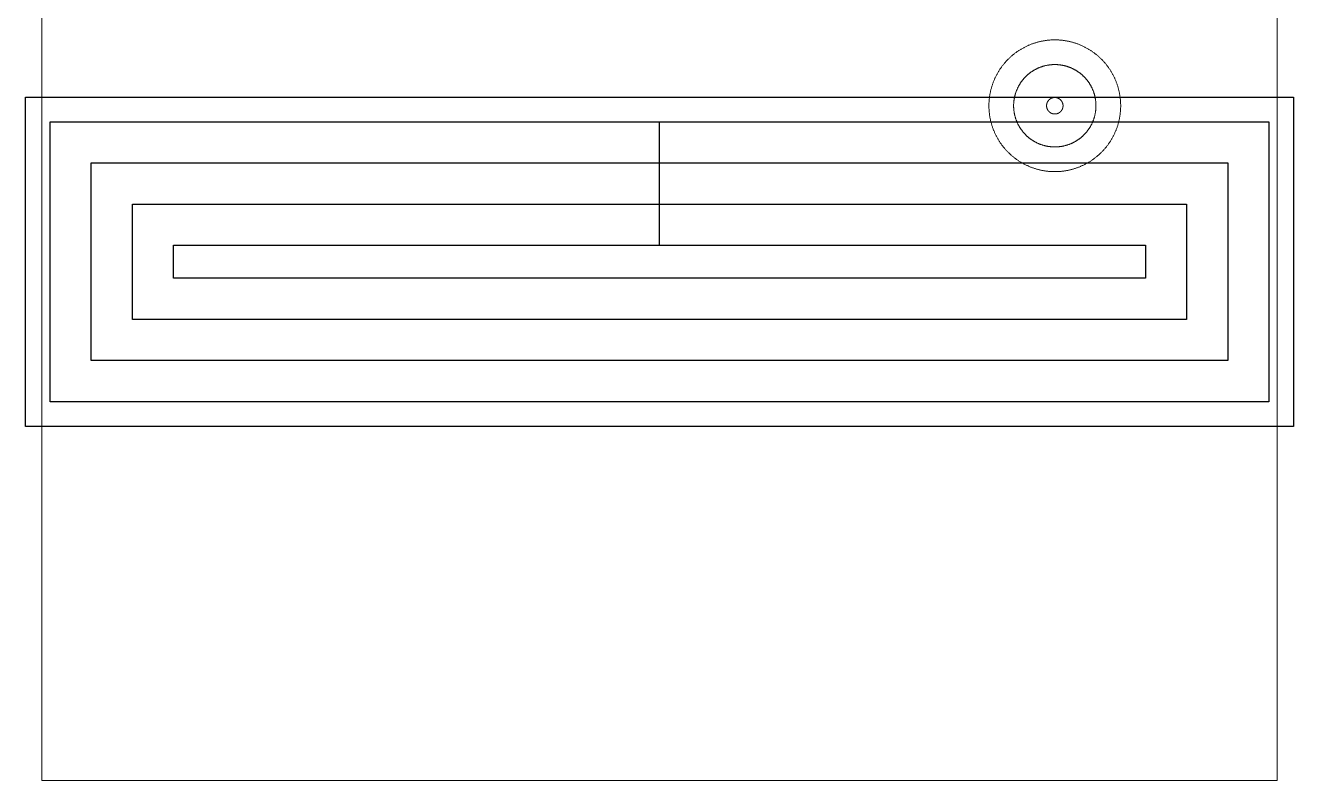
# Model space of a CAD drawing. Header units: millimetres. Extents: x 64 to 413, y 70 to 397.
# Drawn here: x 66.3 to 143.3, y 77.8 to 123.7 of the extents above; entities that cross this region are included whole.
import ezdxf

# ---------------------------------------------------------------- set-up
doc = ezdxf.new("R2010")
doc.units = ezdxf.units.MM
doc.layers.add('BOT_Full_CutOut_90', color=7, linetype='Continuous')
doc.layers.add('TOP_Full_CutOut_90_1', color=7, linetype='Continuous', lineweight=18)
doc.layers.add('TOP_Full_CutOut_90_2', color=7, linetype='Continuous', lineweight=18)

# ---------------------------------------------------------------- blocks, each defined once
blk = doc.blocks.new('Block')
at = {"layer": 'BOT_Full_CutOut_90'}
blk.add_lwpolyline([(104.778869, 249.946576), (134.278869, 249.946576), (134.278869, 247.946576), (75.278869, 247.946576), (75.278869, 249.946576), (104.778869, 249.946576), (104.778869, 252.446576), (136.778869, 252.446576), (136.778869, 245.446576), (72.778869, 245.446576), (72.778869, 252.446576), (104.778869, 252.446576), (104.778869, 254.946576), (139.278869, 254.946576), (139.278869, 242.946576), (70.278869, 242.946576), (70.278869, 254.946576), (104.778869, 254.946576), (104.778869, 257.446576), (141.778869, 257.446576), (141.778869, 240.446576), (67.778869, 240.446576), (67.778869, 257.446576), (104.778869, 257.446576)], dxfattribs=at)

msp = doc.modelspace()

# ---------------------------------------------------------------- linework, layer by layer
at = {"layer": 'BOT_Full_CutOut_90'}
for p, q in [((66.27887, 99.318992), (66.27887, 119.318992)), ((66.27887, 119.318992), (143.27887, 119.318992)), ((143.27887, 119.318992), (143.27887, 99.318992)), ((143.27887, 99.318992), (66.27887, 99.318992))]:
    msp.add_line(p, q, dxfattribs=at)
at = {"layer": 'TOP_Full_CutOut_90_1'}
for points in [[(132.778842, 118.788778), (132.778623, 118.746891), (132.777965, 118.70501), (132.776868, 118.663134), (132.775334, 118.621273), (132.773361, 118.579438), (132.770949, 118.537619), (132.7681, 118.495825), (132.764814, 118.454067), (132.761091, 118.412351), (132.75693, 118.370671), (132.752333, 118.329031), (132.747301, 118.287448), (132.741833, 118.245916), (132.735931, 118.204446), (132.729597, 118.163048), (132.722827, 118.121711), (132.715624, 118.080441), (132.707992, 118.039259), (132.699927, 117.998158), (132.691432, 117.957134), (132.68251, 117.916211), (132.673158, 117.87538), (132.663379, 117.834647), (132.653176, 117.794027), (132.642547, 117.75351), (132.631494, 117.713108), (132.620018, 117.672824), (132.608121, 117.632659), (132.595804, 117.592622), (132.583068, 117.552716), (132.569916, 117.512947), (132.55635, 117.473323), (132.542367, 117.433837), (132.527971, 117.394499), (132.513166, 117.355318), (132.497949, 117.316288), (132.482325, 117.277422), (132.466298, 117.238729), (132.449863, 117.200199), (132.433025, 117.161841), (132.41579, 117.123669), (132.398153, 117.085673), (132.380118, 117.047863), (132.361692, 117.01025), (132.342871, 116.972829), (132.323658, 116.935603), (132.30406, 116.898588), (132.284071, 116.861776), (132.2637, 116.825174), (132.242948, 116.788792), (132.221814, 116.752627), (132.200304, 116.716686), (132.178416, 116.680968), (132.156158, 116.645484), (132.133529, 116.610238), (132.110531, 116.575226), (132.087171, 116.540462), (132.063444, 116.505941), (132.039358, 116.471669), (132.014913, 116.43765), (131.990116, 116.403893), (131.964969, 116.370399), (131.93947, 116.337169), (131.913623, 116.304205), (131.887432, 116.271513), (131.860901, 116.239099), (131.834032, 116.206965), (131.806828, 116.175112), (131.779293, 116.143548), (131.75143, 116.112275), (131.723238, 116.081294), (131.694722, 116.050607), (131.665889, 116.020222), (131.636743, 115.990145), (131.607279, 115.960373), (131.577504, 115.930908), (131.547422, 115.901756), (131.517037, 115.872922), (131.486356, 115.844411), (131.455375, 115.816221), (131.424096, 115.788352), (131.392533, 115.760818), (131.360683, 115.733615), (131.328547, 115.706745), (131.296134, 115.680216), (131.263444, 115.654026), (131.230482, 115.62818), (131.19725, 115.602681), (131.163751, 115.577529), (131.129994, 115.552732), (131.095977, 115.528288), (131.061706, 115.504202), (131.027191, 115.480481), (130.992423, 115.457118), (130.95741, 115.434119), (130.922159, 115.411488), (130.886676, 115.389229), (130.850968, 115.367347), (130.815024, 115.345836), (130.778855, 115.3247), (130.742469, 115.303946), (130.705871, 115.283576), (130.669059, 115.263588), (130.63204, 115.243987), (130.59482, 115.224777), (130.557398, 115.205956), (130.519782, 115.187528), (130.481974, 115.169494), (130.443978, 115.151857), (130.405804, 115.134621), (130.367452, 115.117785), (130.328921, 115.101351), (130.290223, 115.085321), (130.251357, 115.069698), (130.21233, 115.054481), (130.17315, 115.039676), (130.133813, 115.025281), (130.094328, 115.011299), (130.054696, 114.99773), (130.014927, 114.984577), (129.975026, 114.971843), (129.934989, 114.959526), (129.894826, 114.947629), (129.854544, 114.936155), (129.814141, 114.925102), (129.773622, 114.914472), (129.732995, 114.904267), (129.692267, 114.894489), (129.651437, 114.885138), (129.61051, 114.876214), (129.569494, 114.867721), (129.528389, 114.859656), (129.487201, 114.852022), (129.445941, 114.844821), (129.404604, 114.838052), (129.363195, 114.831716), (129.321726, 114.825813), (129.280199, 114.820346), (129.238616, 114.815314), (129.196982, 114.810718), (129.155302, 114.806558), (129.113575, 114.802834), (129.071817, 114.799547), (129.030034, 114.796698), (128.988214, 114.794288), (128.946369, 114.792314), (128.904513, 114.790779), (128.862637, 114.789683), (128.820756, 114.789024), (128.77887, 114.788806), (128.736983, 114.789024), (128.695102, 114.789683), (128.653226, 114.790779), (128.61137, 114.792314), (128.569525, 114.794288), (128.527705, 114.796698), (128.485922, 114.799547), (128.444164, 114.802834), (128.402437, 114.806558), (128.360757, 114.810718), (128.319123, 114.815314), (128.27754, 114.820346), (128.236013, 114.825813), (128.194544, 114.831716), (128.153135, 114.838052), (128.111798, 114.844821), (128.070538, 114.852022), (128.02935, 114.859656), (127.988245, 114.867721), (127.947229, 114.876214), (127.906302, 114.885138), (127.865472, 114.894489), (127.824744, 114.904267), (127.784117, 114.914472), (127.743598, 114.925102), (127.703195, 114.936155), (127.662913, 114.947629), (127.62275, 114.959526), (127.582713, 114.971843), (127.542812, 114.984577), (127.503043, 114.99773), (127.463411, 115.011299), (127.423926, 115.025281), (127.384589, 115.039676), (127.345409, 115.054481), (127.306382, 115.069698), (127.267516, 115.085321), (127.228818, 115.101351), (127.190287, 115.117785), (127.151935, 115.134621), (127.113761, 115.151857), (127.075765, 115.169494), (127.037957, 115.187528), (127.000341, 115.205956), (126.962919, 115.224777), (126.925699, 115.243987), (126.88868, 115.263588), (126.851868, 115.283576), (126.81527, 115.303946), (126.778884, 115.3247), (126.742715, 115.345836), (126.706771, 115.367347), (126.671063, 115.389229), (126.63558, 115.411488), (126.600329, 115.434119), (126.565316, 115.457118), (126.530548, 115.480481), (126.496033, 115.504202), (126.461762, 115.528288), (126.427745, 115.552732), (126.393988, 115.577529), (126.360489, 115.602681), (126.327257, 115.62818), (126.294295, 115.654026), (126.261605, 115.680216), (126.229192, 115.706745), (126.197056, 115.733615), (126.165206, 115.760818), (126.133643, 115.788352), (126.102364, 115.816221), (126.071383, 115.844411), (126.040702, 115.872922), (126.010317, 115.901756), (125.980235, 115.930908), (125.95046, 115.960373), (125.920996, 115.990145), (125.89185, 116.020222), (125.863017, 116.050607), (125.834501, 116.081294), (125.806309, 116.112275), (125.778446, 116.143548), (125.750911, 116.175112), (125.723707, 116.206965), (125.696838, 116.239099), (125.670307, 116.271513), (125.644116, 116.304205), (125.618269, 116.337169), (125.59277, 116.370399), (125.567623, 116.403893), (125.542826, 116.43765), (125.518381, 116.471669), (125.494295, 116.505941), (125.470568, 116.540462), (125.447208, 116.575226), (125.42421, 116.610238), (125.401581, 116.645484), (125.379323, 116.680968), (125.357435, 116.716686), (125.335925, 116.752627), (125.314791, 116.788792), (125.294039, 116.825174), (125.273668, 116.861776), (125.253679, 116.898588), (125.234081, 116.935603), (125.214868, 116.972829), (125.196047, 117.01025), (125.177621, 117.047863), (125.159586, 117.085673), (125.141949, 117.123669), (125.124714, 117.161841), (125.107876, 117.200199), (125.091441, 117.238729), (125.075414, 117.277422), (125.05979, 117.316288), (125.044573, 117.355318), (125.029768, 117.394499), (125.015372, 117.433837), (125.001389, 117.473323), (124.987823, 117.512947), (124.974671, 117.552716), (124.961935, 117.592622), (124.949618, 117.632659), (124.937721, 117.672824), (124.926245, 117.713108), (124.915192, 117.75351), (124.904563, 117.794027), (124.89436, 117.834647), (124.884581, 117.87538), (124.875229, 117.916211), (124.866307, 117.957134), (124.857812, 117.998158), (124.849747, 118.039259), (124.842115, 118.080441), (124.834912, 118.121711), (124.828142, 118.163048), (124.821808, 118.204446), (124.815906, 118.245916), (124.810438, 118.287448), (124.805406, 118.329031), (124.800809, 118.370671), (124.796648, 118.412351), (124.792925, 118.454067), (124.789639, 118.495825), (124.78679, 118.537619), (124.784378, 118.579438), (124.782405, 118.621273), (124.780871, 118.663134), (124.779774, 118.70501), (124.779116, 118.746891), (124.778897, 118.788778), (124.779116, 118.830665), (124.779774, 118.872545), (124.780871, 118.914422), (124.782405, 118.956283), (124.784378, 118.998118), (124.78679, 119.039937), (124.789639, 119.08173), (124.792925, 119.123488), (124.796649, 119.165205), (124.800809, 119.206886), (124.805406, 119.248525), (124.810438, 119.290108), (124.815906, 119.33164), (124.821808, 119.37311), (124.828142, 119.414508), (124.834912, 119.455845), (124.842115, 119.497115), (124.849747, 119.538297), (124.857812, 119.579398), (124.866307, 119.620422), (124.875229, 119.661345), (124.884581, 119.702176), (124.89436, 119.742909), (124.904563, 119.783529), (124.915192, 119.824046), (124.926245, 119.864448), (124.937721, 119.904732), (124.949618, 119.944897), (124.961935, 119.984934), (124.974671, 120.02484), (124.987823, 120.064609), (125.001389, 120.104233), (125.015372, 120.143719), (125.029768, 120.183057), (125.044573, 120.222238), (125.05979, 120.261268), (125.075414, 120.300134), (125.091441, 120.338827), (125.107875, 120.377355), (125.124714, 120.415714), (125.14195, 120.453889), (125.159586, 120.491883), (125.177621, 120.529693), (125.196047, 120.567306), (125.214867, 120.604725), (125.234081, 120.641952), (125.253679, 120.678968), (125.273668, 120.715779), (125.29404, 120.752384), (125.314791, 120.788764), (125.335925, 120.824929), (125.357435, 120.86087), (125.379322, 120.896586), (125.401581, 120.932071), (125.42421, 120.967318), (125.447206, 121.002327), (125.47057, 121.037096), (125.494296, 121.071618), (125.518379, 121.105885), (125.542826, 121.139905), (125.567623, 121.173663), (125.59277, 121.207156), (125.618271, 121.24039), (125.644116, 121.273351), (125.670307, 121.306043), (125.696838, 121.338457), (125.723707, 121.370591), (125.750911, 121.402444), (125.778446, 121.434008), (125.806309, 121.465281), (125.834501, 121.496262), (125.863017, 121.526949), (125.891847, 121.557331), (125.920996, 121.58741), (125.950462, 121.617186), (125.980235, 121.646648), (126.010317, 121.6758), (126.040702, 121.704634), (126.071383, 121.733145), (126.102364, 121.761335), (126.133643, 121.789204), (126.165206, 121.816738), (126.197056, 121.843941), (126.229192, 121.870811), (126.261605, 121.89734), (126.294295, 121.92353), (126.327257, 121.949376), (126.360489, 121.974875), (126.393988, 122.000027), (126.427745, 122.024824), (126.461759, 122.049265), (126.496029, 122.073351), (126.530551, 122.097077), (126.56532, 122.120441), (126.600329, 122.143437), (126.635576, 122.166066), (126.671059, 122.188324), (126.706775, 122.210211), (126.742719, 122.231722), (126.778884, 122.252856), (126.81527, 122.27361), (126.851868, 122.29398), (126.88868, 122.313968), (126.925699, 122.333569), (126.962919, 122.352779), (127.000341, 122.3716), (127.037957, 122.390028), (127.075765, 122.408062), (127.113761, 122.425699), (127.151935, 122.442935), (127.190287, 122.459771), (127.228814, 122.476204), (127.267516, 122.492234), (127.306386, 122.50786), (127.345404, 122.523073), (127.384589, 122.537879), (127.423931, 122.552276), (127.463411, 122.566257), (127.503043, 122.579826), (127.542812, 122.592979), (127.582713, 122.605713), (127.62275, 122.61803), (127.662913, 122.629927), (127.703195, 122.641401), (127.743598, 122.652454), (127.784117, 122.663084), (127.824744, 122.673289), (127.865472, 122.683067), (127.906302, 122.692418), (127.947229, 122.701342), (127.988245, 122.709835), (128.02935, 122.7179), (128.070538, 122.725534), (128.111798, 122.732735), (128.153135, 122.739504), (128.194544, 122.74584), (128.236013, 122.751743), (128.27754, 122.75721), (128.319123, 122.762242), (128.360757, 122.766838), (128.402437, 122.770998), (128.444159, 122.774722), (128.485922, 122.778008), (128.52771, 122.780858), (128.569525, 122.783268), (128.61137, 122.785242), (128.653226, 122.786777), (128.695096, 122.787873), (128.736983, 122.788531), (128.77887, 122.78875), (128.820756, 122.788531), (128.862643, 122.787873), (128.904513, 122.786777), (128.946369, 122.785242), (128.988214, 122.783268), (129.030029, 122.780858), (129.071817, 122.778008), (129.11358, 122.774722), (129.155302, 122.770998), (129.196982, 122.766838), (129.238616, 122.762242), (129.280199, 122.75721), (129.321726, 122.751743), (129.363195, 122.74584), (129.404604, 122.739504), (129.445941, 122.732735), (129.487201, 122.725534), (129.528389, 122.7179), (129.569494, 122.709835), (129.61051, 122.701342), (129.651437, 122.692418), (129.692267, 122.683067), (129.732995, 122.673289), (129.773622, 122.663084), (129.814141, 122.652454), (129.854544, 122.641401), (129.894826, 122.629927), (129.934989, 122.61803), (129.975026, 122.605713), (130.014927, 122.592979), (130.054696, 122.579826), (130.094328, 122.566257), (130.133808, 122.552276), (130.17315, 122.537879), (130.212335, 122.523073), (130.251353, 122.50786), (130.290223, 122.492234), (130.328925, 122.476204), (130.367452, 122.459771), (130.405804, 122.442935), (130.443978, 122.425699), (130.481974, 122.408062), (130.519782, 122.390028), (130.557398, 122.3716), (130.59482, 122.352779), (130.63204, 122.333569), (130.669059, 122.313968), (130.705871, 122.29398), (130.742469, 122.27361), (130.778855, 122.252856), (130.81502, 122.231722), (130.850964, 122.210211), (130.88668, 122.188324), (130.922163, 122.166066), (130.95741, 122.143437), (130.992419, 122.120441), (131.027188, 122.097077), (131.06171, 122.073351), (131.09598, 122.049265), (131.129994, 122.024824), (131.163751, 122.000027), (131.19725, 121.974875), (131.230482, 121.949376), (131.263444, 121.92353), (131.296134, 121.89734), (131.328547, 121.870811), (131.360683, 121.843941), (131.392533, 121.816738), (131.424096, 121.789204), (131.455375, 121.761335), (131.486356, 121.733145), (131.517037, 121.704634), (131.547422, 121.6758), (131.577504, 121.646648), (131.607277, 121.617186), (131.636743, 121.58741), (131.665892, 121.557331), (131.694722, 121.526949), (131.723238, 121.496262), (131.75143, 121.465281), (131.779293, 121.434008), (131.806828, 121.402444), (131.834032, 121.370591), (131.860901, 121.338457), (131.887432, 121.306043), (131.913623, 121.273351), (131.939468, 121.24039), (131.964969, 121.207156), (131.990116, 121.173663), (132.014913, 121.139905), (132.03936, 121.105885), (132.063443, 121.071618), (132.087169, 121.037096), (132.110533, 121.002327), (132.133529, 120.967318), (132.156158, 120.932071), (132.178417, 120.896586), (132.200304, 120.86087), (132.221814, 120.824929), (132.242948, 120.788764), (132.263699, 120.752384), (132.284071, 120.715779), (132.30406, 120.678968), (132.323658, 120.641952), (132.342872, 120.604725), (132.361692, 120.567306), (132.380118, 120.529693), (132.398153, 120.491883), (132.415789, 120.453889), (132.433025, 120.415714), (132.449864, 120.377355), (132.466298, 120.338827), (132.482325, 120.300134), (132.497949, 120.261268), (132.513166, 120.222238), (132.527971, 120.183057), (132.542367, 120.143719), (132.55635, 120.104233), (132.569916, 120.064609), (132.583068, 120.02484), (132.595804, 119.984934), (132.608121, 119.944897), (132.620018, 119.904732), (132.631494, 119.864448), (132.642547, 119.824046), (132.653176, 119.783529), (132.663379, 119.742909), (132.673158, 119.702176), (132.68251, 119.661345), (132.691432, 119.620422), (132.699927, 119.579398), (132.707992, 119.538297), (132.715624, 119.497115), (132.722827, 119.455845), (132.729597, 119.414508), (132.735931, 119.37311), (132.741833, 119.33164), (132.747301, 119.290108), (132.752333, 119.248525), (132.75693, 119.206886), (132.76109, 119.165205), (132.764814, 119.123488), (132.7681, 119.08173), (132.770949, 119.039937), (132.773361, 118.998118), (132.775334, 118.956283), (132.776868, 118.914422), (132.777965, 118.872545), (132.778623, 118.830665), (132.778842, 118.788778)], [(131.278821, 118.788778), (131.278684, 118.762599), (131.278273, 118.736423), (131.277588, 118.710253), (131.276628, 118.684091), (131.275395, 118.657941), (131.273888, 118.631805), (131.272108, 118.605686), (131.270054, 118.579587), (131.267726, 118.553512), (131.265126, 118.527462), (131.262254, 118.501441), (131.259109, 118.475451), (131.255691, 118.449496), (131.252003, 118.423577), (131.248043, 118.397699), (131.243812, 118.371864), (131.239311, 118.346075), (131.23454, 118.320334), (131.2295, 118.294644), (131.224191, 118.269009), (131.218614, 118.24343), (131.21277, 118.217912), (131.206658, 118.192456), (131.200281, 118.167065), (131.193638, 118.141743), (131.18673, 118.116491), (131.179557, 118.091314), (131.172122, 118.066212), (131.164424, 118.04119), (131.156465, 118.01625), (131.148245, 117.991395), (131.139765, 117.966627), (131.131026, 117.941949), (131.122029, 117.917365), (131.112776, 117.892875), (131.103266, 117.868484), (131.093501, 117.844194), (131.083483, 117.820008), (131.073212, 117.795927), (131.062689, 117.771956), (131.051916, 117.748096), (131.040894, 117.72435), (131.029623, 117.700721), (131.018106, 117.677211), (131.006343, 117.653824), (130.994336, 117.63056), (130.982086, 117.607424), (130.969594, 117.584417), (130.956862, 117.561542), (130.943891, 117.538802), (130.930683, 117.516199), (130.917239, 117.493735), (130.90356, 117.471414), (130.889649, 117.449237), (130.875506, 117.427207), (130.861133, 117.405326), (130.846531, 117.383597), (130.831703, 117.362021), (130.81665, 117.340603), (130.801373, 117.319343), (130.785875, 117.298244), (130.770156, 117.277309), (130.754219, 117.25654), (130.738065, 117.235938), (130.721697, 117.215507), (130.705116, 117.195249), (130.688323, 117.175165), (130.671321, 117.155258), (130.654111, 117.13553), (130.636696, 117.115984), (130.619077, 117.096621), (130.601256, 117.077443), (130.583235, 117.058453), (130.565017, 117.039653), (130.546602, 117.021045), (130.527994, 117.002631), (130.509194, 116.984412), (130.490204, 116.966391), (130.471027, 116.948571), (130.451664, 116.930952), (130.432117, 116.913536), (130.41239, 116.896327), (130.392483, 116.879325), (130.372399, 116.862532), (130.35214, 116.84595), (130.331709, 116.829582), (130.311108, 116.813428), (130.290338, 116.797491), (130.269403, 116.781773), (130.248304, 116.766274), (130.227045, 116.750998), (130.205626, 116.735944), (130.184051, 116.721116), (130.162322, 116.706515), (130.140441, 116.692142), (130.118411, 116.677999), (130.096234, 116.664087), (130.073912, 116.650408), (130.051449, 116.636964), (130.028845, 116.623756), (130.006105, 116.610785), (129.98323, 116.598053), (129.960224, 116.585562), (129.937087, 116.573312), (129.913824, 116.561305), (129.890436, 116.549542), (129.866926, 116.538024), (129.843297, 116.526754), (129.819551, 116.515731), (129.795692, 116.504958), (129.77172, 116.494436), (129.74764, 116.484164), (129.723453, 116.474146), (129.699163, 116.464381), (129.674772, 116.454872), (129.650283, 116.445618), (129.625698, 116.436621), (129.60102, 116.427882), (129.576252, 116.419403), (129.551397, 116.411182), (129.526457, 116.403223), (129.501435, 116.395525), (129.476334, 116.38809), (129.451156, 116.380918), (129.425905, 116.37401), (129.400582, 116.367367), (129.375192, 116.360989), (129.349736, 116.354878), (129.324217, 116.349033), (129.298639, 116.343456), (129.273003, 116.338147), (129.247314, 116.333107), (129.221573, 116.328336), (129.195783, 116.323835), (129.169948, 116.319605), (129.14407, 116.315645), (129.118152, 116.311956), (129.092197, 116.308539), (129.066207, 116.305394), (129.040186, 116.302521), (129.014136, 116.299921), (128.98806, 116.297594), (128.961961, 116.29554), (128.935843, 116.293759), (128.909707, 116.292252), (128.883557, 116.291019), (128.857395, 116.29006), (128.831225, 116.289374), (128.805048, 116.288963), (128.77887, 116.288826), (128.752691, 116.288963), (128.726514, 116.289374), (128.700344, 116.29006), (128.674182, 116.291019), (128.648032, 116.292252), (128.621896, 116.293759), (128.595778, 116.29554), (128.569679, 116.297594), (128.543603, 116.299921), (128.517553, 116.302521), (128.491532, 116.305394), (128.465542, 116.308539), (128.439587, 116.311956), (128.413669, 116.315645), (128.387791, 116.319605), (128.361956, 116.323835), (128.336166, 116.328336), (128.310425, 116.333107), (128.284736, 116.338147), (128.2591, 116.343456), (128.233522, 116.349033), (128.208003, 116.354878), (128.182547, 116.360989), (128.157157, 116.367367), (128.131834, 116.37401), (128.106583, 116.380918), (128.081405, 116.38809), (128.056304, 116.395525), (128.031282, 116.403223), (128.006342, 116.411182), (127.981487, 116.419403), (127.956719, 116.427882), (127.932041, 116.436621), (127.907456, 116.445618), (127.882967, 116.454872), (127.858576, 116.464381), (127.834286, 116.474146), (127.810099, 116.484164), (127.786019, 116.494436), (127.762047, 116.504958), (127.738188, 116.515731), (127.714442, 116.526754), (127.690813, 116.538024), (127.667303, 116.549542), (127.643915, 116.561305), (127.620652, 116.573312), (127.597515, 116.585562), (127.574509, 116.598053), (127.551634, 116.610785), (127.528894, 116.623756), (127.50629, 116.636964), (127.483827, 116.650408), (127.461505, 116.664087), (127.439328, 116.677999), (127.417298, 116.692142), (127.395417, 116.706515), (127.373688, 116.721116), (127.352113, 116.735944), (127.330694, 116.750998), (127.309435, 116.766274), (127.288336, 116.781773), (127.267401, 116.797491), (127.246631, 116.813428), (127.22603, 116.829582), (127.205599, 116.84595), (127.18534, 116.862532), (127.165256, 116.879325), (127.145349, 116.896327), (127.125622, 116.913536), (127.106075, 116.930952), (127.086712, 116.948571), (127.067535, 116.966391), (127.048545, 116.984412), (127.029745, 117.002631), (127.011137, 117.021045), (126.992722, 117.039653), (126.974504, 117.058453), (126.956483, 117.077443), (126.938662, 117.096621), (126.921043, 117.115984), (126.903628, 117.13553), (126.886418, 117.155258), (126.869416, 117.175165), (126.852623, 117.195249), (126.836042, 117.215507), (126.819674, 117.235938), (126.80352, 117.25654), (126.787583, 117.277309), (126.771864, 117.298244), (126.756366, 117.319343), (126.741089, 117.340603), (126.726036, 117.362021), (126.711208, 117.383597), (126.696606, 117.405326), (126.682233, 117.427207), (126.66809, 117.449237), (126.654179, 117.471414), (126.6405, 117.493735), (126.627056, 117.516199), (126.613848, 117.538802), (126.600877, 117.561542), (126.588145, 117.584417), (126.575653, 117.607424), (126.563403, 117.63056), (126.551396, 117.653824), (126.539633, 117.677211), (126.528116, 117.700721), (126.516845, 117.72435), (126.505823, 117.748096), (126.49505, 117.771956), (126.484527, 117.795927), (126.474256, 117.820008), (126.464238, 117.844194), (126.454473, 117.868484), (126.444963, 117.892875), (126.43571, 117.917365), (126.426713, 117.941949), (126.417974, 117.966627), (126.409494, 117.991395), (126.401274, 118.01625), (126.393315, 118.04119), (126.385617, 118.066212), (126.378182, 118.091314), (126.371009, 118.116491), (126.364101, 118.141743), (126.357458, 118.167065), (126.351081, 118.192456), (126.344969, 118.217912), (126.339125, 118.24343), (126.333548, 118.269009), (126.328239, 118.294644), (126.323199, 118.320334), (126.318428, 118.346075), (126.313927, 118.371864), (126.309696, 118.397699), (126.305736, 118.423577), (126.302048, 118.449496), (126.29863, 118.475451), (126.295485, 118.501441), (126.292613, 118.527462), (126.290013, 118.553512), (126.287685, 118.579587), (126.285631, 118.605686), (126.283851, 118.631805), (126.282344, 118.657941), (126.281111, 118.684091), (126.280151, 118.710253), (126.279466, 118.736423), (126.279055, 118.762599), (126.278918, 118.788778), (126.279055, 118.814957), (126.279466, 118.841133), (126.280151, 118.867303), (126.281111, 118.893465), (126.282344, 118.919615), (126.283851, 118.945751), (126.285631, 118.97187), (126.287685, 118.997969), (126.290013, 119.024044), (126.292613, 119.050094), (126.295485, 119.076115), (126.29863, 119.102105), (126.302048, 119.12806), (126.305736, 119.153978), (126.309696, 119.179857), (126.313927, 119.205692), (126.318428, 119.231481), (126.323199, 119.257222), (126.328239, 119.282912), (126.333548, 119.308547), (126.339125, 119.334126), (126.344969, 119.359644), (126.351081, 119.3851), (126.357458, 119.410491), (126.364101, 119.435813), (126.371009, 119.461065), (126.378182, 119.486242), (126.385617, 119.511344), (126.393315, 119.536366), (126.401274, 119.561306), (126.409494, 119.586161), (126.417974, 119.610929), (126.426713, 119.635606), (126.43571, 119.660191), (126.444963, 119.684681), (126.454473, 119.709072), (126.464238, 119.733362), (126.474256, 119.757548), (126.484527, 119.781629), (126.49505, 119.8056), (126.505823, 119.82946), (126.516845, 119.853206), (126.528116, 119.876835), (126.539633, 119.900344), (126.551396, 119.923732), (126.563403, 119.946996), (126.575653, 119.970132), (126.588145, 119.993139), (126.600877, 120.016014), (126.613848, 120.038754), (126.627056, 120.061357), (126.6405, 120.083821), (126.654179, 120.106142), (126.66809, 120.128319), (126.682233, 120.150349), (126.696606, 120.17223), (126.711208, 120.193959), (126.726036, 120.215534), (126.741089, 120.236953), (126.756366, 120.258213), (126.771864, 120.279311), (126.787583, 120.300247), (126.80352, 120.321016), (126.819674, 120.341617), (126.836042, 120.362049), (126.852623, 120.382307), (126.869416, 120.402391), (126.886418, 120.422298), (126.903628, 120.442026), (126.921043, 120.461572), (126.938662, 120.480935), (126.956483, 120.500113), (126.974504, 120.519103), (126.992722, 120.537903), (127.011137, 120.556511), (127.029745, 120.574925), (127.048545, 120.593144), (127.067535, 120.611164), (127.086712, 120.628985), (127.106075, 120.646604), (127.125622, 120.664019), (127.145349, 120.681229), (127.165256, 120.698231), (127.18534, 120.715024), (127.205599, 120.731605), (127.22603, 120.747974), (127.246631, 120.764127), (127.267401, 120.780064), (127.288336, 120.795783), (127.309435, 120.811281), (127.330694, 120.826558), (127.352113, 120.841611), (127.373688, 120.85644), (127.395417, 120.871041), (127.417298, 120.885414), (127.439328, 120.899557), (127.461505, 120.913469), (127.483827, 120.927147), (127.50629, 120.940592), (127.528894, 120.9538), (127.551634, 120.966771), (127.574509, 120.979502), (127.597515, 120.991994), (127.620652, 121.004244), (127.643915, 121.016251), (127.667303, 121.028014), (127.690813, 121.039532), (127.714442, 121.050802), (127.738188, 121.061824), (127.762047, 121.072598), (127.786019, 121.08312), (127.810099, 121.093391), (127.834286, 121.10341), (127.858576, 121.113174), (127.882967, 121.122684), (127.907456, 121.131938), (127.932041, 121.140935), (127.956719, 121.149673), (127.981487, 121.158153), (128.006342, 121.166373), (128.031282, 121.174333), (128.056304, 121.182031), (128.081405, 121.189466), (128.106583, 121.196638), (128.131834, 121.203546), (128.157157, 121.210189), (128.182547, 121.216567), (128.208003, 121.222678), (128.233522, 121.228523), (128.2591, 121.2341), (128.284736, 121.239409), (128.310425, 121.244449), (128.336166, 121.24922), (128.361956, 121.253721), (128.387791, 121.257951), (128.413669, 121.261911), (128.439587, 121.2656), (128.465542, 121.269017), (128.491532, 121.272162), (128.517553, 121.275035), (128.543603, 121.277635), (128.569679, 121.279962), (128.595778, 121.282016), (128.621896, 121.283797), (128.648032, 121.285304), (128.674182, 121.286537), (128.700344, 121.287496), (128.726514, 121.288182), (128.752691, 121.288593), (128.77887, 121.28873), (128.805048, 121.288593), (128.831225, 121.288182), (128.857395, 121.287496), (128.883557, 121.286537), (128.909707, 121.285304), (128.935843, 121.283797), (128.961961, 121.282016), (128.98806, 121.279962), (129.014136, 121.277635), (129.040186, 121.275035), (129.066207, 121.272162), (129.092197, 121.269017), (129.118152, 121.2656), (129.14407, 121.261911), (129.169948, 121.257951), (129.195783, 121.253721), (129.221573, 121.24922), (129.247314, 121.244449), (129.273003, 121.239409), (129.298639, 121.2341), (129.324217, 121.228523), (129.349736, 121.222678), (129.375192, 121.216567), (129.400582, 121.210189), (129.425905, 121.203546), (129.451156, 121.196638), (129.476334, 121.189466), (129.501435, 121.182031), (129.526457, 121.174333), (129.551397, 121.166373), (129.576252, 121.158153), (129.60102, 121.149673), (129.625698, 121.140935), (129.650283, 121.131938), (129.674772, 121.122684), (129.699163, 121.113174), (129.723453, 121.10341), (129.74764, 121.093391), (129.77172, 121.08312), (129.795692, 121.072598), (129.819551, 121.061824), (129.843297, 121.050802), (129.866926, 121.039532), (129.890436, 121.028014), (129.913824, 121.016251), (129.937087, 121.004244), (129.960224, 120.991994), (129.98323, 120.979502), (130.006105, 120.966771), (130.028845, 120.9538), (130.051449, 120.940592), (130.073912, 120.927147), (130.096234, 120.913469), (130.118411, 120.899557), (130.140441, 120.885414), (130.162322, 120.871041), (130.184051, 120.85644), (130.205626, 120.841611), (130.227045, 120.826558), (130.248304, 120.811281), (130.269403, 120.795783), (130.290338, 120.780064), (130.311108, 120.764127), (130.331709, 120.747974), (130.35214, 120.731605), (130.372399, 120.715024), (130.392483, 120.698231), (130.41239, 120.681229), (130.432117, 120.664019), (130.451664, 120.646604), (130.471027, 120.628985), (130.490204, 120.611164), (130.509194, 120.593144), (130.527994, 120.574925), (130.546602, 120.556511), (130.565017, 120.537903), (130.583235, 120.519103), (130.601256, 120.500113), (130.619077, 120.480935), (130.636696, 120.461572), (130.654111, 120.442026), (130.671321, 120.422298), (130.688323, 120.402391), (130.705116, 120.382307), (130.721697, 120.362049), (130.738065, 120.341617), (130.754219, 120.321016), (130.770156, 120.300247), (130.785875, 120.279311), (130.801373, 120.258213), (130.81665, 120.236953), (130.831703, 120.215534), (130.846531, 120.193959), (130.861133, 120.17223), (130.875506, 120.150349), (130.889649, 120.128319), (130.90356, 120.106142), (130.917239, 120.083821), (130.930683, 120.061357), (130.943891, 120.038754), (130.956862, 120.016014), (130.969594, 119.993139), (130.982086, 119.970132), (130.994336, 119.946996), (131.006343, 119.923732), (131.018106, 119.900344), (131.029623, 119.876835), (131.040894, 119.853206), (131.051916, 119.82946), (131.062689, 119.8056), (131.073212, 119.781629), (131.083483, 119.757548), (131.093501, 119.733362), (131.103266, 119.709072), (131.112776, 119.684681), (131.122029, 119.660191), (131.131026, 119.635606), (131.139765, 119.610929), (131.148245, 119.586161), (131.156465, 119.561306), (131.164424, 119.536366), (131.172122, 119.511344), (131.179557, 119.486242), (131.18673, 119.461065), (131.193638, 119.435813), (131.200281, 119.410491), (131.206658, 119.3851), (131.21277, 119.359644), (131.218614, 119.334126), (131.224191, 119.308547), (131.2295, 119.282912), (131.23454, 119.257222), (131.239311, 119.231481), (131.243812, 119.205692), (131.248043, 119.179857), (131.252003, 119.153978), (131.255691, 119.12806), (131.259109, 119.102105), (131.262254, 119.076115), (131.265126, 119.050094), (131.267726, 119.024044), (131.270054, 118.997969), (131.272108, 118.97187), (131.273888, 118.945751), (131.275395, 118.919615), (131.276628, 118.893465), (131.277588, 118.867303), (131.278273, 118.841133), (131.278684, 118.814957), (131.278821, 118.788778)], [(129.278794, 118.788778), (129.278767, 118.783543), (129.278684, 118.778308), (129.278547, 118.773075), (129.278355, 118.767843), (129.278109, 118.762614), (129.277807, 118.757387), (129.277451, 118.752164), (129.277041, 118.746945), (129.276575, 118.741731), (129.276055, 118.736522), (129.275481, 118.731318), (129.274852, 118.726121), (129.274169, 118.72093), (129.273431, 118.715747), (129.272639, 118.710573), (129.271793, 118.705406), (129.270893, 118.700249), (129.269939, 118.695101), (129.268931, 118.689964), (129.267869, 118.684838), (129.266754, 118.679723), (129.265585, 118.67462), (129.264363, 118.669529), (129.263088, 118.664452), (129.261759, 118.659388), (129.260378, 118.654338), (129.258944, 118.649303), (129.257457, 118.644284), (129.255918, 118.63928), (129.254326, 118.634293), (129.252682, 118.629322), (129.250986, 118.624369), (129.249239, 118.619435), (129.24744, 118.614518), (129.245589, 118.609621), (129.243688, 118.604743), (129.241735, 118.599886), (129.239731, 118.595049), (129.237677, 118.590234), (129.235573, 118.58544), (129.233419, 118.580669), (129.231215, 118.57592), (129.228961, 118.571195), (129.226658, 118.566494), (129.224305, 118.561817), (129.221904, 118.557165), (129.219455, 118.552538), (129.216957, 118.547937), (129.214411, 118.543363), (129.211817, 118.538816), (129.209175, 118.534296), (129.206487, 118.529804), (129.203752, 118.52534), (129.20097, 118.520905), (129.198141, 118.5165), (129.195267, 118.512124), (129.192347, 118.507779), (129.189382, 118.503464), (129.186372, 118.499181), (129.183317, 118.49493), (129.180218, 118.490711), (129.177074, 118.486524), (129.173887, 118.482371), (129.170657, 118.478251), (129.167384, 118.474165), (129.164068, 118.470114), (129.16071, 118.466098), (129.15731, 118.462117), (129.153868, 118.458172), (129.150386, 118.454263), (129.146862, 118.450391), (129.143299, 118.446556), (129.139695, 118.442759), (129.136052, 118.438999), (129.132369, 118.435278), (129.128648, 118.431596), (129.124889, 118.427952), (129.121091, 118.424349), (129.117256, 118.420785), (129.113384, 118.417262), (129.109475, 118.413779), (129.10553, 118.410338), (129.10155, 118.406938), (129.097533, 118.40358), (129.093482, 118.400264), (129.089396, 118.39699), (129.085277, 118.39376), (129.081123, 118.390573), (129.076937, 118.38743), (129.072718, 118.384331), (129.068466, 118.381276), (129.064183, 118.378265), (129.059869, 118.3753), (129.055523, 118.37238), (129.051148, 118.369506), (129.046742, 118.366678), (129.042308, 118.363896), (129.037844, 118.36116), (129.033352, 118.358472), (129.028832, 118.355831), (129.024284, 118.353237), (129.01971, 118.350691), (129.015109, 118.348193), (129.010483, 118.345743), (129.00583, 118.343342), (129.001153, 118.34099), (128.996452, 118.338687), (128.991727, 118.336433), (128.986978, 118.334229), (128.982207, 118.332074), (128.977413, 118.32997), (128.972598, 118.327916), (128.967761, 118.325913), (128.962904, 118.32396), (128.958026, 118.322058), (128.953129, 118.320208), (128.948213, 118.318409), (128.943278, 118.316661), (128.938325, 118.314965), (128.933355, 118.313322), (128.928367, 118.31173), (128.923364, 118.310191), (128.918344, 118.308704), (128.913309, 118.307269), (128.908259, 118.305888), (128.903196, 118.30456), (128.898118, 118.303284), (128.893028, 118.302062), (128.887925, 118.300893), (128.88281, 118.299778), (128.877683, 118.298716), (128.872546, 118.297709), (128.867398, 118.296754), (128.862241, 118.295854), (128.857075, 118.295008), (128.8519, 118.294216), (128.846717, 118.293479), (128.841527, 118.292796), (128.836329, 118.292167), (128.831126, 118.291592), (128.825917, 118.291072), (128.820702, 118.290607), (128.815483, 118.290196), (128.81026, 118.28984), (128.805034, 118.289539), (128.799804, 118.289292), (128.794573, 118.2891), (128.789339, 118.288963), (128.784105, 118.288881), (128.77887, 118.288853), (128.773634, 118.288881), (128.7684, 118.288963), (128.763166, 118.2891), (128.757935, 118.289292), (128.752705, 118.289539), (128.747479, 118.28984), (128.742256, 118.290196), (128.737037, 118.290607), (128.731822, 118.291072), (128.726613, 118.291592), (128.72141, 118.292167), (128.716212, 118.292796), (128.711022, 118.293479), (128.705839, 118.294216), (128.700664, 118.295008), (128.695498, 118.295854), (128.690341, 118.296754), (128.685193, 118.297709), (128.680056, 118.298716), (128.674929, 118.299778), (128.669814, 118.300893), (128.664711, 118.302062), (128.659621, 118.303284), (128.654543, 118.30456), (128.64948, 118.305888), (128.64443, 118.307269), (128.639395, 118.308704), (128.634375, 118.310191), (128.629372, 118.31173), (128.624384, 118.313322), (128.619414, 118.314965), (128.614461, 118.316661), (128.609526, 118.318409), (128.60461, 118.320208), (128.599713, 118.322058), (128.594835, 118.32396), (128.589978, 118.325913), (128.585141, 118.327916), (128.580326, 118.32997), (128.575532, 118.332074), (128.570761, 118.334229), (128.566012, 118.336433), (128.561287, 118.338687), (128.556586, 118.34099), (128.551909, 118.343342), (128.547256, 118.345743), (128.54263, 118.348193), (128.538029, 118.350691), (128.533455, 118.353237), (128.528907, 118.355831), (128.524387, 118.358472), (128.519895, 118.36116), (128.515431, 118.363896), (128.510997, 118.366678), (128.506591, 118.369506), (128.502216, 118.37238), (128.49787, 118.3753), (128.493556, 118.378265), (128.489273, 118.381276), (128.485021, 118.384331), (128.480802, 118.38743), (128.476616, 118.390573), (128.472462, 118.39376), (128.468343, 118.39699), (128.464257, 118.400264), (128.460206, 118.40358), (128.456189, 118.406938), (128.452209, 118.410338), (128.448264, 118.413779), (128.444355, 118.417262), (128.440483, 118.420785), (128.436648, 118.424349), (128.43285, 118.427952), (128.429091, 118.431596), (128.42537, 118.435278), (128.421687, 118.438999), (128.418044, 118.442759), (128.41444, 118.446556), (128.410877, 118.450391), (128.407353, 118.454263), (128.403871, 118.458172), (128.400429, 118.462117), (128.397029, 118.466098), (128.393671, 118.470114), (128.390355, 118.474165), (128.387082, 118.478251), (128.383852, 118.482371), (128.380665, 118.486524), (128.377521, 118.490711), (128.374422, 118.49493), (128.371367, 118.499181), (128.368357, 118.503464), (128.365392, 118.507779), (128.362472, 118.512124), (128.359598, 118.5165), (128.356769, 118.520905), (128.353987, 118.52534), (128.351252, 118.529804), (128.348564, 118.534296), (128.345922, 118.538816), (128.343328, 118.543363), (128.340782, 118.547937), (128.338284, 118.552538), (128.335835, 118.557165), (128.333434, 118.561817), (128.331081, 118.566494), (128.328778, 118.571195), (128.326524, 118.57592), (128.32432, 118.580669), (128.322166, 118.58544), (128.320062, 118.590234), (128.318008, 118.595049), (128.316004, 118.599886), (128.314052, 118.604743), (128.31215, 118.609621), (128.310299, 118.614518), (128.3085, 118.619435), (128.306753, 118.624369), (128.305057, 118.629322), (128.303413, 118.634293), (128.301821, 118.63928), (128.300282, 118.644284), (128.298795, 118.649303), (128.297361, 118.654338), (128.29598, 118.659388), (128.294651, 118.664452), (128.293376, 118.669529), (128.292154, 118.67462), (128.290985, 118.679723), (128.28987, 118.684838), (128.288808, 118.689964), (128.2878, 118.695101), (128.286846, 118.700249), (128.285946, 118.705406), (128.2851, 118.710573), (128.284308, 118.715747), (128.28357, 118.72093), (128.282887, 118.726121), (128.282258, 118.731318), (128.281684, 118.736522), (128.281164, 118.741731), (128.280698, 118.746945), (128.280288, 118.752164), (128.279932, 118.757387), (128.27963, 118.762614), (128.279384, 118.767843), (128.279192, 118.773075), (128.279055, 118.778308), (128.278972, 118.783543), (128.278945, 118.788778), (128.278972, 118.794013), (128.279055, 118.799248), (128.279192, 118.804481), (128.279384, 118.809713), (128.27963, 118.814942), (128.279932, 118.820168), (128.280288, 118.825391), (128.280698, 118.830611), (128.281164, 118.835825), (128.281684, 118.841034), (128.282258, 118.846238), (128.282887, 118.851435), (128.28357, 118.856625), (128.284308, 118.861808), (128.2851, 118.866983), (128.285946, 118.87215), (128.286846, 118.877307), (128.2878, 118.882454), (128.288808, 118.887592), (128.28987, 118.892718), (128.290985, 118.897833), (128.292154, 118.902936), (128.293376, 118.908027), (128.294651, 118.913104), (128.29598, 118.918168), (128.297361, 118.923218), (128.298795, 118.928252), (128.300282, 118.933272), (128.301821, 118.938276), (128.303413, 118.943263), (128.305057, 118.948233), (128.306753, 118.953186), (128.3085, 118.958121), (128.310299, 118.963038), (128.31215, 118.967935), (128.314052, 118.972812), (128.316004, 118.97767), (128.318008, 118.982506), (128.320062, 118.987322), (128.322166, 118.992116), (128.32432, 118.996887), (128.326524, 119.001635), (128.328778, 119.006361), (128.331081, 119.011062), (128.333434, 119.015739), (128.335835, 119.020391), (128.338284, 119.025018), (128.340782, 119.029618), (128.343328, 119.034193), (128.345922, 119.03874), (128.348564, 119.04326), (128.351252, 119.047752), (128.353987, 119.052216), (128.356769, 119.056651), (128.359598, 119.061056), (128.362472, 119.065432), (128.365392, 119.069777), (128.368357, 119.074092), (128.371367, 119.078375), (128.374422, 119.082626), (128.377521, 119.086845), (128.380665, 119.091032), (128.383852, 119.095185), (128.387082, 119.099305), (128.390355, 119.103391), (128.393671, 119.107442), (128.397029, 119.111458), (128.400429, 119.115439), (128.403871, 119.119384), (128.407353, 119.123293), (128.410877, 119.127165), (128.41444, 119.131), (128.418044, 119.134797), (128.421687, 119.138557), (128.42537, 119.142278), (128.429091, 119.14596), (128.43285, 119.149604), (128.436648, 119.153207), (128.440483, 119.156771), (128.444355, 119.160294), (128.448264, 119.163777), (128.452209, 119.167218), (128.456189, 119.170618), (128.460206, 119.173976), (128.464257, 119.177292), (128.468343, 119.180565), (128.472462, 119.183796), (128.476616, 119.186983), (128.480802, 119.190126), (128.485021, 119.193225), (128.489273, 119.19628), (128.493556, 119.19929), (128.49787, 119.202256), (128.502216, 119.205176), (128.506591, 119.20805), (128.510997, 119.210878), (128.515431, 119.21366), (128.519895, 119.216395), (128.524387, 119.219084), (128.528907, 119.221725), (128.533455, 119.224319), (128.538029, 119.226865), (128.54263, 119.229363), (128.547256, 119.231813), (128.551909, 119.234214), (128.556586, 119.236566), (128.561287, 119.238869), (128.566012, 119.241123), (128.570761, 119.243327), (128.575532, 119.245482), (128.580326, 119.247586), (128.585141, 119.24964), (128.589978, 119.251643), (128.594835, 119.253596), (128.599713, 119.255498), (128.60461, 119.257348), (128.609526, 119.259147), (128.614461, 119.260895), (128.619414, 119.262591), (128.624384, 119.264234), (128.629372, 119.265826), (128.634375, 119.267365), (128.639395, 119.268852), (128.64443, 119.270286), (128.64948, 119.271668), (128.654543, 119.272996), (128.659621, 119.274272), (128.664711, 119.275494), (128.669814, 119.276663), (128.674929, 119.277778), (128.680056, 119.278839), (128.685193, 119.279847), (128.690341, 119.280801), (128.695498, 119.281701), (128.700664, 119.282547), (128.705839, 119.283339), (128.711022, 119.284077), (128.716212, 119.28476), (128.72141, 119.285389), (128.726613, 119.285964), (128.731822, 119.286484), (128.737037, 119.286949), (128.742256, 119.28736), (128.747479, 119.287716), (128.752705, 119.288017), (128.757935, 119.288264), (128.763166, 119.288456), (128.7684, 119.288593), (128.773634, 119.288675), (128.77887, 119.288702), (128.784105, 119.288675), (128.789339, 119.288593), (128.794573, 119.288456), (128.799804, 119.288264), (128.805034, 119.288017), (128.81026, 119.287716), (128.815483, 119.28736), (128.820702, 119.286949), (128.825917, 119.286484), (128.831126, 119.285964), (128.836329, 119.285389), (128.841527, 119.28476), (128.846717, 119.284077), (128.8519, 119.283339), (128.857075, 119.282547), (128.862241, 119.281701), (128.867398, 119.280801), (128.872546, 119.279847), (128.877683, 119.278839), (128.88281, 119.277778), (128.887925, 119.276663), (128.893028, 119.275494), (128.898118, 119.274272), (128.903196, 119.272996), (128.908259, 119.271668), (128.913309, 119.270286), (128.918344, 119.268852), (128.923364, 119.267365), (128.928367, 119.265826), (128.933355, 119.264234), (128.938325, 119.262591), (128.943278, 119.260895), (128.948213, 119.259147), (128.953129, 119.257348), (128.958026, 119.255498), (128.962904, 119.253596), (128.967761, 119.251643), (128.972598, 119.24964), (128.977413, 119.247586), (128.982207, 119.245482), (128.986978, 119.243327), (128.991727, 119.241123), (128.996452, 119.238869), (129.001153, 119.236566), (129.00583, 119.234214), (129.010483, 119.231813), (129.015109, 119.229363), (129.01971, 119.226865), (129.024284, 119.224319), (129.028832, 119.221725), (129.033352, 119.219084), (129.037844, 119.216395), (129.042308, 119.21366), (129.046742, 119.210878), (129.051148, 119.20805), (129.055523, 119.205176), (129.059869, 119.202256), (129.064183, 119.19929), (129.068466, 119.19628), (129.072718, 119.193225), (129.076937, 119.190126), (129.081123, 119.186983), (129.085277, 119.183796), (129.089396, 119.180565), (129.093482, 119.177292), (129.097533, 119.173976), (129.10155, 119.170618), (129.10553, 119.167218), (129.109475, 119.163777), (129.113384, 119.160294), (129.117256, 119.156771), (129.121091, 119.153207), (129.124889, 119.149604), (129.128648, 119.14596), (129.132369, 119.142278), (129.136052, 119.138557), (129.139695, 119.134797), (129.143299, 119.131), (129.146862, 119.127165), (129.150386, 119.123293), (129.153868, 119.119384), (129.15731, 119.115439), (129.16071, 119.111458), (129.164068, 119.107442), (129.167384, 119.103391), (129.170657, 119.099305), (129.173887, 119.095185), (129.177074, 119.091032), (129.180218, 119.086845), (129.183317, 119.082626), (129.186372, 119.078375), (129.189382, 119.074092), (129.192347, 119.069777), (129.195267, 119.065432), (129.198141, 119.061056), (129.20097, 119.056651), (129.203752, 119.052216), (129.206487, 119.047752), (129.209175, 119.04326), (129.211817, 119.03874), (129.214411, 119.034193), (129.216957, 119.029618), (129.219455, 119.025018), (129.221904, 119.020391), (129.224305, 119.015739), (129.226658, 119.011062), (129.228961, 119.006361), (129.231215, 119.001635), (129.233419, 118.996887), (129.235573, 118.992116), (129.237677, 118.987322), (129.239731, 118.982506), (129.241735, 118.97767), (129.243688, 118.972812), (129.245589, 118.967935), (129.24744, 118.963038), (129.249239, 118.958121), (129.250986, 118.953186), (129.252682, 118.948233), (129.254326, 118.943263), (129.255918, 118.938276), (129.257457, 118.933272), (129.258944, 118.928252), (129.260378, 118.923218), (129.261759, 118.918168), (129.263088, 118.913104), (129.264363, 118.908027), (129.265585, 118.902936), (129.266754, 118.897833), (129.267869, 118.892718), (129.268931, 118.887592), (129.269939, 118.882454), (129.270893, 118.877307), (129.271793, 118.87215), (129.272639, 118.866983), (129.273431, 118.861808), (129.274169, 118.856625), (129.274852, 118.851435), (129.275481, 118.846238), (129.276055, 118.841034), (129.276575, 118.835825), (129.277041, 118.830611), (129.277451, 118.825391), (129.277807, 118.820168), (129.278109, 118.814942), (129.278355, 118.809713), (129.278547, 118.804481), (129.278684, 118.799248), (129.278767, 118.794013), (129.278794, 118.788778)]]:
    msp.add_lwpolyline(points, close=True, dxfattribs=at)
at = {"layer": 'TOP_Full_CutOut_90_2'}
msp.add_lwpolyline([(142.27887, 144.318993), (142.278869, 77.818992), (67.27887, 77.818992), (67.27887, 165.818992)], dxfattribs=at)

# ---------------------------------------------------------------- block references
msp.add_blockref('Block', (0.000001, -139.627584))

doc.saveas('drawing.dxf')
